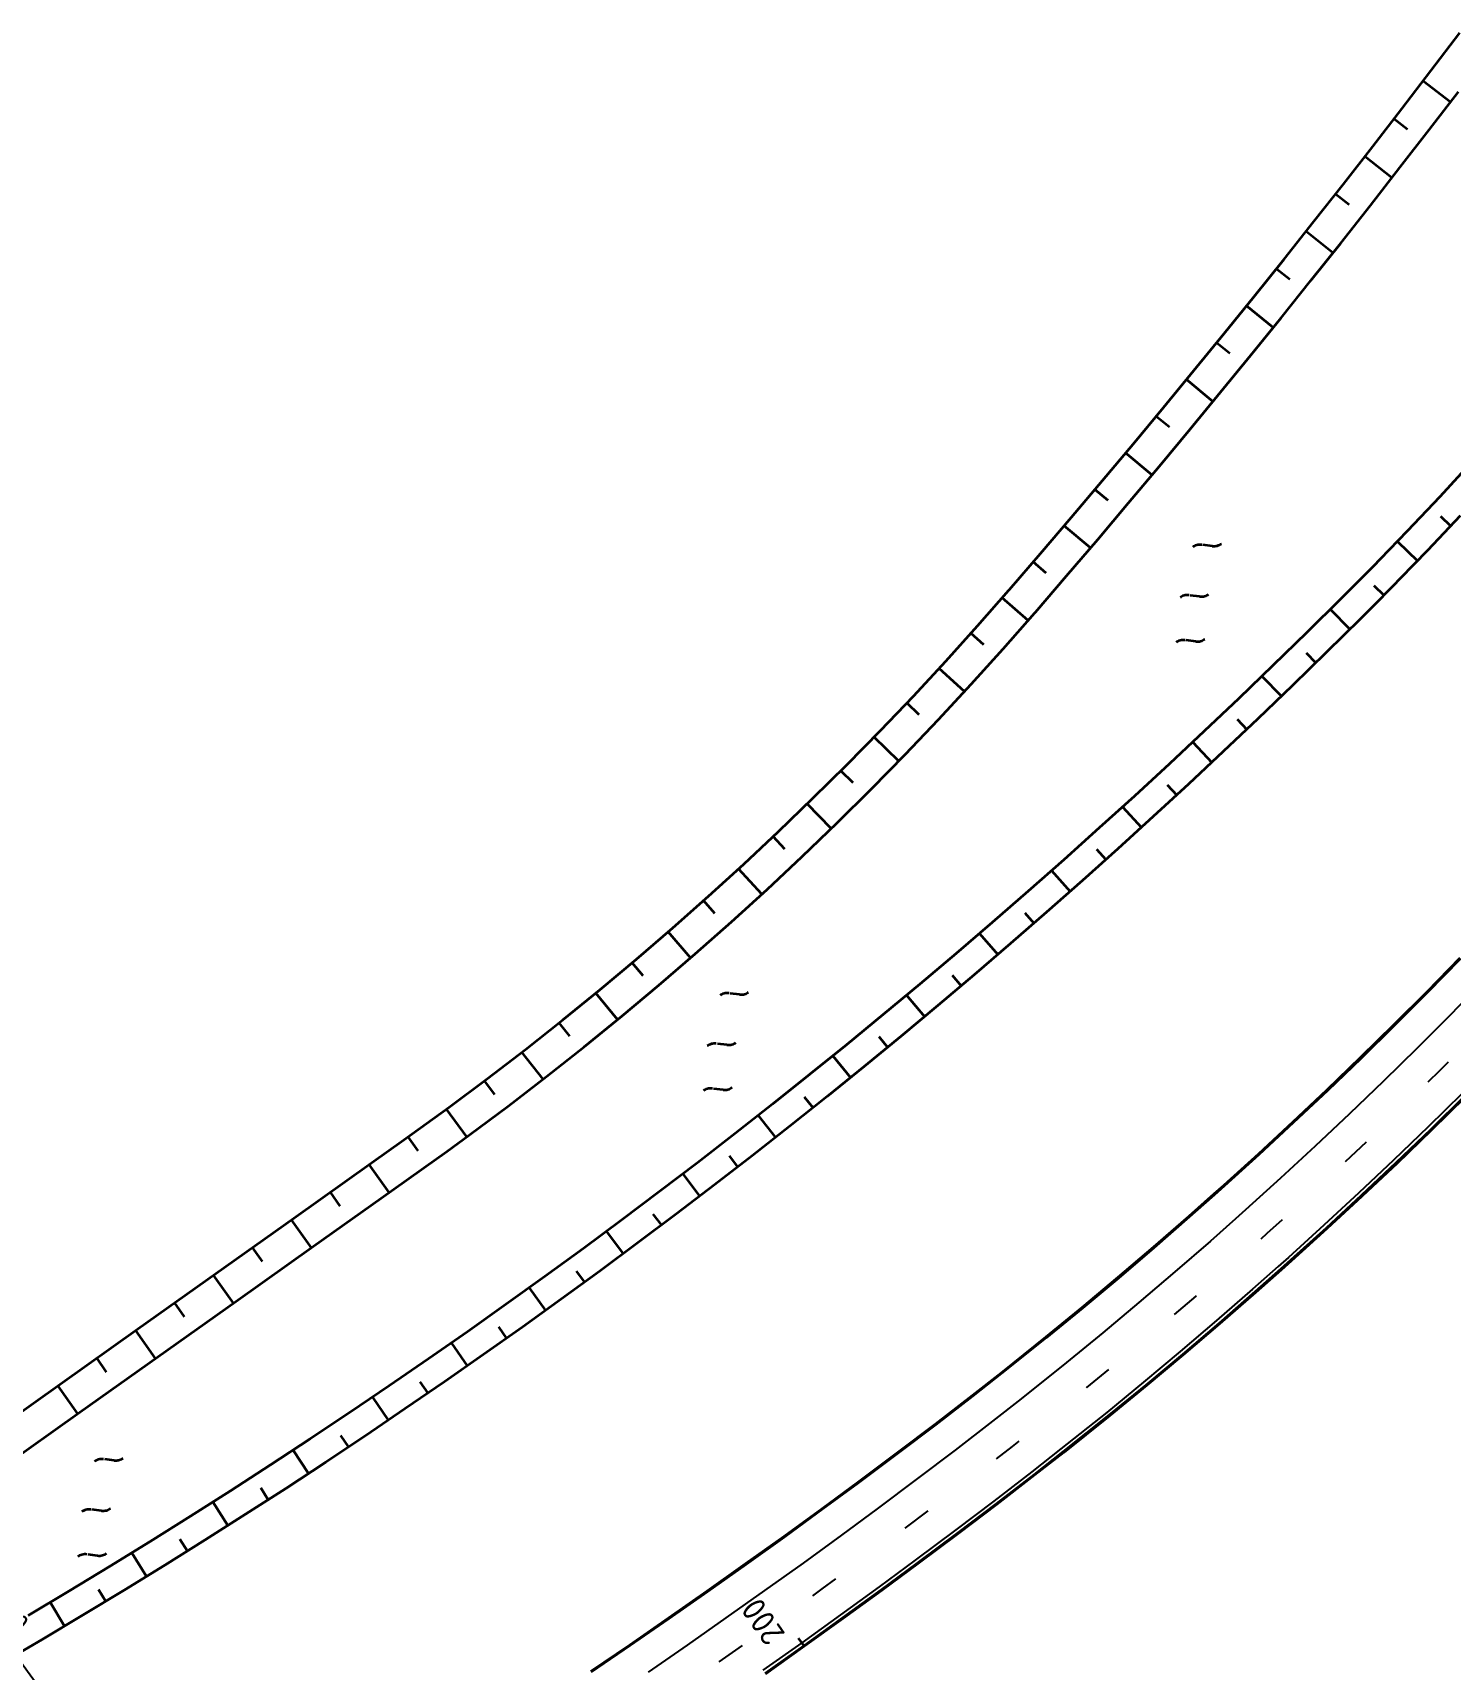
# Model space of a CAD drawing. Header units: metres. Extents: x 134219 to 139178, y 438661 to 444352.
# Drawn here: x 135512.3 to 135660.8, y 443591.3 to 443762.7 of the extents above; entities that cross this region are included whole.
import ezdxf

# ---------------------------------------------------------------- set-up
doc = ezdxf.new("R2010")
doc.units = ezdxf.units.M
doc.linetypes.add('13strp', pattern=[4, 1, -3])
doc.linetypes.add('39strp', pattern=[12, 3, -9])
for name, color, linetype, lineweight in [('N-WE-AM-KILOMETRERING-S', 7, 'Continuous', 25), ('Utd-ondergr-nw', 8, '13strp', 35), ('X-XX-AL-AANPIJLING-G', 7, 'Continuous', 18)]:
    doc.layers.add(name, color=color, linetype=linetype, lineweight=lineweight)
doc.layers.add('N-WE-KL-MONITORING-T25', color=2, linetype='Continuous')
doc.layers.add('Utd-weg-nw', color=8, linetype='Continuous')
doc.styles.add('alm a2ee v011$0$Iso-rtw', font='NLCS-ISO.ttf')
doc.styles.add('ISO18', font='NLCS-ISO.ttf')
doc.styles.add('ISO25', font='NLCS-ISO.ttf')
doc.dimstyles.new('UTD', dxfattribs={"dimtxt": 1.8, "dimasz": 1.8, "dimexe": 0, "dimexo": 0, "dimgap": 0.5, "dimtad": 1, "dimdec": 1, "dimzin": 1, "dimdsep": 46, "dimtxsty": 'ISO18', "dimcen": 2.5, "dimclrd": 256, "dimclre": 256, "dimclrt": 1, "dimadec": 0, "dimazin": 0, "dimtfac": 1, "dimtdec": 1, "dimtmove": 0, "dimatfit": 3, "dimfxl": 0, "dimlwd": -1, "dimlwe": -1, "dimarcsym": 0})

# ---------------------------------------------------------------- blocks, each defined once
blk = doc.blocks.new('Dwm A2 aanvulling$0$A$C32883349')
at = {"layer": 'Utd-ondergr-nw'}
blk.add_line((-1.82, 0.37), (-2.44, 1.31), dxfattribs=at)
for centre, start, end in [((-3.53, 0.59), 33.3445, 123.3445), ((-0.72, 1.1), 213.3445, 303.3445)]:
    blk.add_arc(centre, 1.31, start, end, dxfattribs=at)
blk = doc.blocks.new('SAL-AM_KILOMETRERING-SO')
blk.add_lwpolyline([(-37, 0), (-28, 0), (-10, 0)])
at = {"style": 'ISO25'}
blk.add_text('KM', height=2.25, dxfattribs=at).set_placement((-36, 1))
blk.add_attdef('KM', (-31, 1), '', height=2.25, dxfattribs=at)

msp = doc.modelspace()

# ---------------------------------------------------------------- linework, layer by layer
at = {"layer": 'Utd-ondergr-nw', "color": 7, "linetype": 'Continuous'}
msp.add_line((135593, 443593.84), (135592.42, 443594.66), dxfattribs=at)
at = {"layer": 'Utd-ondergr-nw', "linetype": 'Continuous', "flags": 128}
for points in [[(135506.95, 443615.45), (135515.11, 443621.24), (135523.26, 443627.03), (135531.42, 443632.82), (135539.57, 443638.61), (135547.72, 443644.4), (135551.12, 443646.8), (135553.49, 443648.51), (135555.85, 443650.22), (135559.86, 443653.21), (135563.83, 443656.26), (135567.75, 443659.36), (135571.63, 443662.51), (135575.46, 443665.72), (135579.25, 443668.98), (135583, 443672.3), (135586.69, 443675.66), (135590.34, 443679.08), (135593.94, 443682.55), (135597.49, 443686.07), (135601, 443689.64), (135604.45, 443693.25), (135607.85, 443696.92), (135611.17, 443700.6), (135614.44, 443704.32), (135614.5, 443704.39), (135617.76, 443708.18), (135621.01, 443711.98), (135624.24, 443715.8), (135627.45, 443719.63), (135630.65, 443723.47), (135633.83, 443727.33), (135636.99, 443731.2), (135640.13, 443735.09), (135643.26, 443738.99), (135646.37, 443742.91), (135649.47, 443746.83), (135652.54, 443750.78), (135655.6, 443754.73), (135658.64, 443758.7), (135661.67, 443762.68)], [(135509.04, 443612.52), (135517.19, 443618.31), (135525.34, 443624.1), (135533.5, 443629.88), (135541.65, 443635.67), (135549.81, 443641.46), (135553.21, 443643.87), (135555.6, 443645.59), (135557.98, 443647.32), (135562.03, 443650.34), (135566.04, 443653.42), (135570, 443656.55), (135573.92, 443659.73), (135577.79, 443662.98), (135581.62, 443666.27), (135585.4, 443669.62), (135589.13, 443673.02), (135592.82, 443676.47), (135596.46, 443679.97), (135600.05, 443683.53), (135603.58, 443687.13), (135607.07, 443690.79), (135610.51, 443694.49), (135613.86, 443698.2), (135617.16, 443701.96), (135617.22, 443702.03), (135620.49, 443705.83), (135623.75, 443709.65), (135626.99, 443713.48), (135630.21, 443717.32), (135633.42, 443721.18), (135636.61, 443725.05), (135639.78, 443728.93), (135642.94, 443732.83), (135646.08, 443736.75), (135649.2, 443740.67), (135652.3, 443744.61), (135655.39, 443748.57), (135658.46, 443752.53), (135661.51, 443756.51)], [(135660.67, 443755.42), (135657.81, 443757.61)], [(135656.2, 443752.56), (135654.77, 443753.66)], [(135654.56, 443747.51), (135651.72, 443749.72)], [(135650.06, 443744.68), (135648.65, 443745.79)], [(135648.38, 443739.65), (135645.56, 443741.88)], [(135643.86, 443736.86), (135642.45, 443737.98)], [(135642.13, 443731.84), (135639.33, 443734.1)], [(135637.59, 443729.09), (135636.19, 443730.23)], [(135635.82, 443724.09), (135633.04, 443726.37)], [(135631.25, 443721.38), (135629.86, 443722.53)], [(135662.91, 443717.77), (135659.56, 443714.12), (135656.16, 443710.51), (135653.33, 443707.58), (135652.61, 443706.85), (135650.46, 443704.68), (135649.2, 443703.42), (135645.66, 443699.92), (135642.1, 443696.44), (135638.51, 443692.99), (135634.9, 443689.57), (135631.26, 443686.17), (135627.6, 443682.79), (135623.91, 443679.45), (135620.2, 443676.12), (135616.47, 443672.83), (135612.71, 443669.56), (135608.93, 443666.32), (135605.13, 443663.11), (135601.3, 443659.92), (135597.46, 443656.76), (135593.58, 443653.63), (135589.69, 443650.53), (135585.78, 443647.45), (135581.84, 443644.4), (135577.88, 443641.38), (135573.9, 443638.39), (135569.9, 443635.43), (135565.87, 443632.5), (135561.83, 443629.59), (135557.77, 443626.71), (135553.68, 443623.87), (135549.58, 443621.05), (135545.45, 443618.26), (135541.31, 443615.5), (135537.14, 443612.77), (135532.96, 443610.07), (135528.76, 443607.4), (135524.53, 443604.76), (135520.29, 443602.15), (135516.03, 443599.57), (135511.76, 443597.03)], [(135629.43, 443716.39), (135626.67, 443718.7)], [(135624.84, 443713.72), (135623.46, 443714.88)], [(135661.7, 443712.13), (135658.27, 443708.49), (135655.42, 443705.54), (135654.7, 443704.8), (135652.54, 443702.62), (135651.27, 443701.35), (135647.71, 443697.83), (135644.14, 443694.34), (135640.53, 443690.88), (135636.9, 443687.44), (135633.25, 443684.02), (135629.57, 443680.63), (135625.87, 443677.27), (135622.15, 443673.94), (135618.4, 443670.63), (135614.62, 443667.35), (135610.83, 443664.09), (135607.01, 443660.87), (135603.17, 443657.67), (135599.3, 443654.49), (135595.42, 443651.35), (135591.51, 443648.23), (135587.57, 443645.14), (135583.62, 443642.08), (135579.64, 443639.05), (135575.65, 443636.05), (135571.63, 443633.07), (135567.59, 443630.13), (135563.53, 443627.21), (135559.45, 443624.32), (135555.35, 443621.46), (135551.22, 443618.63), (135547.08, 443615.83), (135542.92, 443613.06), (135538.74, 443610.32), (135534.54, 443607.61), (135530.32, 443604.93), (135526.08, 443602.28), (135521.82, 443599.66), (135517.54, 443597.07), (135513.24, 443594.51), (135508.93, 443591.98)], [(135659.63, 443712.07), (135660.7, 443711.06)], [(135622.98, 443708.75), (135620.24, 443711.08)], [(135655.12, 443709.44), (135657.23, 443707.41)], [(135618.37, 443706.12), (135617, 443707.29)], [(135616.46, 443701.17), (135613.75, 443703.53)], [(135652.67, 443704.83), (135653.71, 443703.8)], [(135648.09, 443702.33), (135650.15, 443700.25)], [(135611.81, 443698.62), (135610.47, 443699.82)], [(135645.56, 443697.77), (135646.58, 443696.73)], [(135609.79, 443693.72), (135607.14, 443696.15)], [(135640.95, 443695.33), (135642.98, 443693.23)], [(135605.07, 443691.3), (135603.76, 443692.54)], [(135638.34, 443690.82), (135639.35, 443689.76)], [(135602.92, 443686.45), (135600.34, 443688.96)], [(135633.7, 443688.44), (135635.7, 443686.31)], [(135598.13, 443684.17), (135596.86, 443685.44)], [(135631.03, 443683.96), (135632.02, 443682.89)], [(135595.85, 443679.38), (135593.34, 443681.96)], [(135626.35, 443681.66), (135628.32, 443679.5)], [(135591, 443677.23), (135589.76, 443678.54)], [(135623.62, 443677.22), (135624.59, 443676.13)], [(135588.58, 443672.51), (135586.14, 443675.16)], [(135618.91, 443674.98), (135620.85, 443672.79)], [(135583.68, 443670.49), (135582.48, 443671.84)], [(135616.11, 443670.58), (135617.07, 443669.48)], [(135581.13, 443665.85), (135578.77, 443668.56)], [(135611.37, 443668.41), (135613.28, 443666.19)], [(135661.66, 443665.81), (135658.24, 443662.31), (135654.77, 443658.84), (135651.28, 443655.41), (135647.75, 443652.01), (135644.18, 443648.65), (135640.58, 443645.32), (135636.95, 443642.03), (135635.91, 443641.1), (135633.29, 443638.78), (135629.59, 443635.56), (135625.87, 443632.39), (135622.11, 443629.24), (135618.31, 443626.14), (135613.63, 443622.39), (135610.64, 443620.04), (135606.75, 443617.04), (135602.83, 443614.07), (135598.62, 443610.93), (135594.9, 443608.19), (135590.91, 443605.29), (135586.89, 443602.41), (135582.86, 443599.55), (135578.82, 443596.73), (135574.75, 443593.92), (135570.67, 443591.15)], [(135661.71, 443665.76), (135658.29, 443662.26), (135654.82, 443658.79), (135651.33, 443655.36), (135647.8, 443651.96), (135644.23, 443648.6), (135640.63, 443645.27), (135637, 443641.98), (135635.95, 443641.05), (135633.34, 443638.73), (135629.64, 443635.51), (135625.91, 443632.33), (135622.15, 443629.19), (135618.36, 443626.08), (135613.67, 443622.33), (135610.68, 443619.99), (135606.79, 443616.99), (135602.87, 443614.01), (135598.66, 443610.87), (135594.94, 443608.13), (135590.95, 443605.23), (135586.93, 443602.35), (135582.91, 443599.5), (135578.86, 443596.67), (135574.79, 443593.87), (135570.71, 443591.09)], [(135576.17, 443663.96), (135575.01, 443665.34)], [(135608.51, 443664.05), (135609.46, 443662.93)], [(135573.49, 443659.39), (135571.21, 443662.17)], [(135603.74, 443661.95), (135605.61, 443659.7)], [(135568.49, 443657.65), (135567.36, 443659.05)], [(135600.82, 443657.63), (135601.75, 443656.5)], [(135565.68, 443653.14), (135563.47, 443655.99)], [(135596.01, 443655.6), (135597.86, 443653.32)], [(135560.63, 443651.54), (135559.54, 443652.98)], [(135662.18, 443651.37), (135658.61, 443647.86), (135655, 443644.39), (135651.36, 443640.96), (135647.69, 443637.56), (135643.98, 443634.2), (135642.91, 443633.25), (135640.24, 443630.88), (135636.46, 443627.59), (135632.65, 443624.35), (135628.81, 443621.14), (135624.94, 443617.97), (135620.15, 443614.14), (135617.1, 443611.74), (135613.14, 443608.69), (135609.15, 443605.66), (135604.88, 443602.48), (135601.11, 443599.7), (135597.07, 443596.76), (135593, 443593.84), (135588.92, 443590.95)], [(135662.23, 443651.32), (135658.66, 443647.81), (135655.05, 443644.34), (135651.41, 443640.91), (135647.73, 443637.51), (135644.02, 443634.15), (135642.96, 443633.19), (135640.28, 443630.83), (135636.51, 443627.54), (135632.7, 443624.29), (135628.86, 443621.08), (135624.98, 443617.91), (135620.2, 443614.08), (135617.14, 443611.69), (135613.18, 443608.63), (135609.19, 443605.61), (135604.92, 443602.42), (135601.15, 443599.64), (135597.11, 443596.7), (135593.04, 443593.79), (135588.96, 443590.89)], [(135593.03, 443651.32), (135593.94, 443650.18)], [(135557.7, 443647.12), (135555.57, 443650.02)], [(135588.2, 443649.36), (135590.01, 443647.06)], [(135552.6, 443645.66), (135551.56, 443647.12)], [(135585.16, 443645.12), (135586.05, 443643.97)], [(135549.57, 443641.29), (135547.49, 443644.23)], [(135580.3, 443643.23), (135582.07, 443640.9)], [(135544.45, 443639.87), (135543.41, 443641.34)], [(135541.42, 443635.51), (135539.34, 443638.44)], [(135577.19, 443639.04), (135578.07, 443637.87)], [(135572.31, 443637.21), (135574.05, 443634.87)], [(135536.3, 443634.08), (135535.26, 443635.55)], [(135533.26, 443629.72), (135531.18, 443632.65)], [(135569.14, 443633.07), (135570.01, 443631.89)], [(135528.15, 443628.29), (135527.1, 443629.76)], [(135564.23, 443631.32), (135565.94, 443628.94)], [(135525.11, 443623.93), (135523.03, 443626.86)], [(135561.01, 443627.22), (135561.86, 443626.02)], [(135556.08, 443625.53), (135557.75, 443623.14)], [(135519.99, 443622.5), (135518.95, 443623.97)], [(135552.79, 443621.48), (135553.62, 443620.28)], [(135516.96, 443618.14), (135514.87, 443621.08)], [(135547.83, 443619.87), (135549.47, 443617.45)], [(135539.51, 443614.32), (135541.12, 443611.88)], [(135544.49, 443615.87), (135545.31, 443614.65)], [(135536.12, 443610.37), (135536.91, 443609.14)], [(135531.11, 443608.9), (135532.68, 443606.43)], [(135527.66, 443604.99), (135528.44, 443603.75)], [(135522.64, 443603.59), (135524.17, 443601.1)], [(135519.13, 443599.74), (135519.89, 443598.49)], [(135514.08, 443598.41), (135515.58, 443595.9)]]:
    msp.add_lwpolyline(points, dxfattribs=at)
at = {"layer": 'Utd-weg-nw', "linetype": '39strp', "flags": 128}
msp.add_lwpolyline([(135728.09, 443738.86), (135725.39, 443734.69), (135722.65, 443730.55), (135721.51, 443728.85), (135719.87, 443726.43), (135717.05, 443722.35), (135714.18, 443718.29), (135711.28, 443714.26), (135708.33, 443710.26), (135705.34, 443706.29), (135702.32, 443702.35), (135699.26, 443698.44), (135696.15, 443694.56), (135693.01, 443690.71), (135689.83, 443686.9), (135686.61, 443683.11), (135683.36, 443679.36), (135680.06, 443675.64), (135676.74, 443671.95), (135673.37, 443668.3), (135669.97, 443664.68), (135666.53, 443661.1), (135663.05, 443657.55), (135659.54, 443654.03), (135656, 443650.55), (135652.42, 443647.11), (135648.8, 443643.7), (135645.16, 443640.33), (135641.47, 443636.99), (135640.41, 443636.05), (135637.76, 443633.7), (135634.01, 443630.44), (135630.23, 443627.21), (135626.42, 443624.03), (135622.58, 443620.88), (135617.83, 443617.08), (135614.8, 443614.7), (135610.86, 443611.66), (135606.9, 443608.66), (135602.65, 443605.49), (135598.9, 443602.73), (135594.87, 443599.8), (135590.82, 443596.9), (135586.76, 443594.02), (135582.68, 443591.17), (135578.58, 443588.34), (135574.46, 443585.54), (135570.33, 443582.76), (135566.18, 443580.01), (135562.01, 443577.29), (135557.82, 443574.59), (135553.62, 443571.92), (135549.4, 443569.28), (135545.16, 443566.66), (135540.91, 443564.06), (135540.23, 443563.65), (135536.64, 443561.5), (135532.36, 443558.96), (135528.06, 443556.45), (135523.74, 443553.96), (135519.41, 443551.51), (135515.07, 443549.08), (135510.71, 443546.67), (135506.33, 443544.3), (135501.94, 443541.95), (135497.53, 443539.63), (135493.3, 443537.43), (135488.68, 443535.07), (135484.23, 443532.82), (135479.77, 443530.61), (135475.29, 443528.41), (135470.81, 443526.24), (135466.31, 443524.09), (135461.8, 443521.96), (135457.28, 443519.84), (135452.76, 443517.74), (135448.23, 443515.66), (135443.69, 443513.58), (135439.14, 443511.52), (135434.59, 443509.47), (135430.03, 443507.43), (135425.47, 443505.39), (135420.9, 443503.36), (135416.34, 443501.33), (135412.08, 443499.44), (135407.82, 443497.56), (135407.2, 443497.28), (135402.63, 443495.24), (135398.06, 443493.17), (135393.49, 443491.08), (135388.94, 443488.96), (135384.39, 443486.78), (135379.87, 443484.54), (135376.88, 443483), (135375.04, 443482.04), (135373.89, 443481.44), (135370.93, 443479.83), (135370.05, 443479.35), (135367.4, 443477.86), (135364.76, 443476.34), (135362.14, 443474.79), (135359.26, 443473.03), (135356.4, 443471.23), (135353.57, 443469.39), (135350.76, 443467.52), (135347.98, 443465.6), (135345.23, 443463.65), (135342.51, 443461.65), (135339.81, 443459.62), (135337.14, 443457.55), (135334.5, 443455.45), (135331.89, 443453.31), (135329.31, 443451.13), (135326.76, 443448.92), (135324.24, 443446.67), (135321.75, 443444.39), (135319.3, 443442.07), (135316.87, 443439.72), (135314.48, 443437.33), (135312.12, 443434.92), (135309.8, 443432.47), (135307.51, 443429.98), (135305.26, 443427.47), (135303.04, 443424.93), (135300.86, 443422.35), (135298.94, 443420.03), (135298.71, 443419.75), (135296.6, 443417.11), (135295.25, 443415.39)], dxfattribs=at)
at = {"layer": 'Utd-weg-nw', "linetype": 'Continuous', "flags": 128}
for points in [[(135664.12, 443663.43), (135660.67, 443659.9), (135657.18, 443656.41), (135653.66, 443652.96), (135650.11, 443649.54), (135646.52, 443646.15), (135642.89, 443642.8), (135639.24, 443639.49), (135638.18, 443638.55), (135635.55, 443636.21), (135631.83, 443632.97), (135628.07, 443629.77), (135624.29, 443626.61), (135620.47, 443623.48), (135615.75, 443619.71), (135612.74, 443617.34), (135608.83, 443614.33), (135604.88, 443611.34), (135600.65, 443608.18), (135596.92, 443605.43), (135592.91, 443602.51), (135588.88, 443599.62), (135584.83, 443596.76), (135580.77, 443593.92), (135576.69, 443591.1)], [(135661.9, 443651.65), (135658.33, 443648.15), (135654.73, 443644.68), (135651.09, 443641.25), (135647.42, 443637.86), (135643.71, 443634.5), (135642.64, 443633.55), (135639.97, 443631.18), (135636.2, 443627.9), (135632.39, 443624.65), (135628.56, 443621.45), (135624.69, 443618.28), (135619.9, 443614.45), (135616.85, 443612.06), (135612.89, 443609), (135608.91, 443605.98), (135604.64, 443602.8), (135600.88, 443600.02), (135596.83, 443597.08), (135592.77, 443594.17), (135588.69, 443591.28)]]:
    msp.add_lwpolyline(points, dxfattribs=at)

# ---------------------------------------------------------------- block references
at = {"layer": 'N-WE-AM-KILOMETRERING-S'}
ref = msp.add_blockref('SAL-AM_KILOMETRERING-SO', (135522.78, 443575.95), dxfattribs=dict(at, rotation=306.065996042389))
ref.add_attrib('KM', '56.900', (135505.34, 443601.6), dxfattribs={"layer": 'N-WE-KL-MONITORING-T25', "height": 2.25, "rotation": 306.066, "style": 'ISO25'})
at = {"layer": 'Utd-ondergr-nw', "linetype": 'Continuous', "rotation": 49.35098364402291}
for p in [(135637.22, 443710.08), (135635.89, 443704.8), (135635.48, 443700.1), (135587.73, 443663.15), (135586.4, 443657.87), (135585.99, 443653.17), (135522.25, 443614.38), (135520.91, 443609.11), (135520.5, 443604.41)]:
    msp.add_blockref('Dwm A2 aanvulling$0$A$C32883349', p, dxfattribs=at)

# ---------------------------------------------------------------- texts
at = {"layer": 'Utd-ondergr-nw', "color": 7, "style": 'alm a2ee v011$0$Iso-rtw'}
msp.add_text('200', height=2.5, rotation=124.703, dxfattribs=at).set_placement((135591.12, 443595.06))

# ---------------------------------------------------------------- leaders
at = {"layer": 'X-XX-AL-AANPIJLING-G'}
msp.add_leader([(135516.89, 443584.04), (135477.38, 443638.29)], dimstyle='UTD', override={"dimasz": 3.5, "dimfxl": 0}, dxfattribs=at)

doc.saveas('drawing.dxf')
